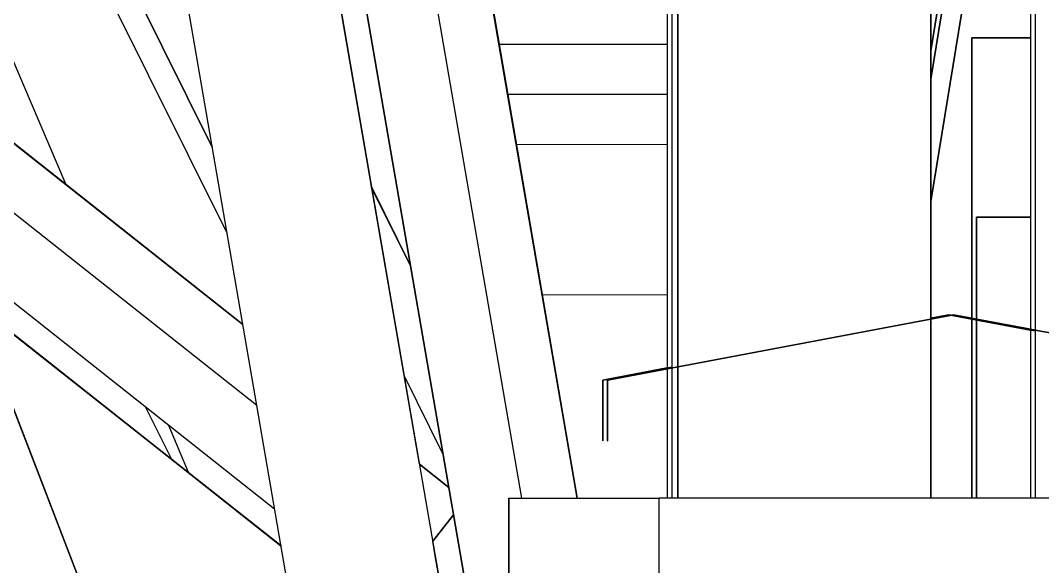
# Model space of a CAD drawing. Extents: x -43 to 90, y 6 to 81.
# Drawn here: x -20.333 to -19.312, y 66.866 to 67.411 of the extents above; entities that cross this region are included whole.
import ezdxf

# ---------------------------------------------------------------- set-up
doc = ezdxf.new("R2010")
doc.units = 0
doc.header["$LTSCALE"] = 0.1
doc.header["$MEASUREMENT"] = 0
doc.layers.add('cobertura nova', color=4, linetype='CONTINUOUS')
doc.layers.add('visto', color=9, linetype='CONTINUOUS')

msp = doc.modelspace()

# ---------------------------------------------------------------- linework, layer by layer
at = {"layer": 'cobertura nova'}
for p, q in [((-19.3197, 72.5214), (-19.3197, 66.9343)), ((-19.687, 71.87), (-19.687, 66.9343)), ((-19.6824, 71.87), (-19.6824, 66.9343)), ((-19.7767, 66.9343), (-20.6017, 71.7184)), ((-19.7768, 66.9343), (-20.6017, 71.7184)), ((-19.7768, 66.9343), (-20.6017, 71.7184)), ((-20.6017, 71.7184), (-19.7767, 66.9343)), ((-20.6017, 71.7184), (-19.7767, 66.9343)), ((-19.7767, 66.9343), (-20.6017, 71.7184)), ((-20.6017, 71.7184), (-19.7767, 66.9343)), ((-20.6017, 71.7184), (-19.7767, 66.9343)), ((-19.7767, 66.9343), (-20.6017, 71.7184)), ((-20.6017, 71.7184), (-19.7767, 66.9343)), ((-20.6017, 71.7184), (-19.7767, 66.9343)), ((-20.6017, 71.7184), (-19.7767, 66.9343)), ((-20.6017, 71.7184), (-19.7767, 66.9343)), ((-20.6017, 71.7184), (-19.7767, 66.9343)), ((-20.6017, 71.7184), (-19.7767, 66.9343)), ((-20.6017, 71.7184), (-19.7767, 66.9343)), ((-20.6017, 71.7184), (-19.7767, 66.9343)), ((-20.6017, 71.7184), (-19.7767, 66.9343)), ((-20.6017, 71.7184), (-19.7767, 66.9343)), ((-19.7767, 66.9343), (-20.6017, 71.7184)), ((-20.6017, 71.7184), (-19.7767, 66.9343)), ((-20.6017, 71.7184), (-19.7767, 66.9343)), ((-19.7767, 66.9343), (-20.6017, 71.7184)), ((-19.7767, 66.9343), (-20.6017, 71.7184)), ((-20.6017, 71.7184), (-19.7767, 66.9343)), ((-20.6017, 71.7184), (-19.7767, 66.9343)), ((-19.7767, 66.9343), (-20.6017, 71.7184)), ((-19.7767, 66.9343), (-20.6017, 71.7184)), ((-20.6017, 71.7184), (-19.7767, 66.9343)), ((-20.6017, 71.7184), (-19.7767, 66.9343)), ((-19.7767, 66.9343), (-20.6017, 71.7184)), ((-19.7767, 66.9343), (-20.6017, 71.7184)), ((-20.6017, 71.7184), (-19.7767, 66.9343)), ((-20.6017, 71.7184), (-19.7767, 66.9343)), ((-19.7767, 66.9343), (-20.6017, 71.7184)), ((-19.7767, 66.9343), (-20.6017, 71.7184)), ((-20.6017, 71.7184), (-19.7767, 66.9343)), ((-20.6017, 71.7184), (-19.7767, 66.9343)), ((-19.7767, 66.9343), (-20.6017, 71.7184)), ((-19.7767, 66.9343), (-20.6017, 71.7184)), ((-19.7767, 66.9343), (-20.6017, 71.7184)), ((-20.6017, 71.7184), (-19.7767, 66.9343)), ((-19.7767, 66.9343), (-20.6017, 71.7184)), ((-20.6011, 71.715), (-19.7767, 66.9343)), ((-19.7767, 66.9343), (-20.6011, 71.715)), ((-20.6011, 71.715), (-19.7767, 66.9343)), ((-19.8322, 66.9343), (-20.6509, 71.6824)), ((-19.8804, 66.8021), (-20.714, 71.6362)), ((-20.714, 71.6362), (-19.8804, 66.8021)), ((-21.8088, 70.8345), (-20.08, 66.3497)), ((-21.8088, 70.8345), (-20.08, 66.3497)), ((-20.08, 66.3497), (-21.8088, 70.8345)), ((-20.08, 66.3497), (-21.8088, 70.8345)), ((-21.8088, 70.8345), (-20.0799, 66.3496)), ((-21.8088, 70.8345), (-20.0799, 66.3497)), ((-20.0799, 66.3497), (-21.8088, 70.8345)), ((-21.8088, 70.8345), (-20.0799, 66.3497)), ((-21.8088, 70.8345), (-20.0799, 66.3497)), ((-20.0799, 66.3497), (-21.8088, 70.8345)), ((-20.0799, 66.3497), (-21.8088, 70.8345)), ((-21.8088, 70.8345), (-20.0799, 66.3497)), ((-21.8088, 70.8345), (-20.0799, 66.3497)), ((-20.0799, 66.3497), (-21.8088, 70.8345)), ((-21.8088, 70.8345), (-20.0799, 66.3496)), ((-21.8088, 70.8345), (-20.0799, 66.3497)), ((-20.0799, 66.3497), (-21.8088, 70.8345)), ((-20.0799, 66.3496), (-21.8088, 70.8345)), ((-20.0799, 66.3497), (-21.8088, 70.8345)), ((-21.8088, 70.8345), (-20.0799, 66.3497)), ((-21.8088, 70.8345), (-20.0799, 66.3497)), ((-20.0799, 66.3497), (-21.8088, 70.8345)), ((-20.0799, 66.3497), (-21.8088, 70.8345)), ((-21.8088, 70.8345), (-20.0799, 66.3496)), ((-21.8088, 70.8345), (-20.0799, 66.3496)), ((-20.0799, 66.3496), (-21.8088, 70.8345)), ((-21.8088, 70.8345), (-20.0799, 66.3496)), ((-21.8088, 70.8345), (-20.0799, 66.3496)), ((-20.0799, 66.3496), (-21.8088, 70.8345)), ((-20.0799, 66.3496), (-21.8088, 70.8345)), ((-21.8088, 70.8345), (-20.0799, 66.3496)), ((-21.8088, 70.8345), (-20.0799, 66.3496)), ((-20.0799, 66.3496), (-21.8088, 70.8345)), ((-20.0799, 66.3496), (-21.8088, 70.8345)), ((-20.0799, 66.3496), (-21.8088, 70.8345)), ((-21.8088, 70.8345), (-20.0799, 66.3496)), ((-20.0799, 66.3496), (-21.8088, 70.8345)), ((-21.8088, 70.8345), (-20.0799, 66.3496)), ((-21.8088, 70.8345), (-20.0799, 66.3496)), ((-20.0799, 66.3496), (-21.8088, 70.8345)), ((-20.0799, 66.3496), (-21.8088, 70.8345)), ((-21.8088, 70.8345), (-20.0799, 66.3496)), ((-21.8088, 70.8345), (-20.0799, 66.3496)), ((-20.0799, 66.3496), (-21.8088, 70.8345)), ((-19.7767, 66.9343), (-20.4245, 70.6909)), ((-20.1411, 67.2844), (-21.4719, 69.9607)), ((-21.4719, 69.9607), (-20.1411, 67.2844)), ((-20.3535, 69.3989), (-19.9186, 66.8767)), ((-20.3535, 69.3989), (-19.9186, 66.8767)), ((-19.9344, 66.9681), (-20.3535, 69.3989)), ((-20.0665, 66.8512), (-20.5014, 69.3734)), ((-21.109, 69.1747), (-20.2874, 67.247)), ((-20.1263, 67.1986), (-21.109, 69.1747)), ((-20.1263, 67.1985), (-21.109, 69.1747)), ((-19.4238, 67.3521), (-19.3297, 67.9265)), ((-19.3297, 67.9265), (-19.4238, 67.3521)), ((-19.4238, 67.3521), (-19.3297, 67.9265)), ((-19.3343, 67.9265), (-19.4238, 67.3804)), ((-19.4238, 67.3804), (-19.3343, 67.9265)), ((-19.3343, 67.9265), (-19.4238, 67.3804)), ((-19.4238, 67.3804), (-19.3343, 67.9265)), ((-19.4238, 67.2301), (-19.3197, 67.8654)), ((-19.3197, 67.8654), (-19.4238, 67.2301)), ((-19.3243, 67.8372), (-19.3243, 66.9343)), ((-19.6763, 67.455), (-19.6763, 66.9343)), ((-19.6763, 66.9343), (-19.6763, 67.455)), ((-19.4238, 66.9343), (-19.4238, 67.455)), ((-19.4238, 67.455), (-19.4238, 66.9343)), ((-19.4238, 66.9343), (-19.4238, 67.455)), ((-19.4238, 67.3521), (-19.4238, 67.455)), ((-19.4238, 67.3521), (-19.4238, 67.455)), ((-19.4238, 67.455), (-19.4238, 67.3521)), ((-20.4865, 67.4043), (-20.1106, 67.1073)), ((-20.4865, 67.4043), (-20.1106, 67.1073)), ((-20.1106, 67.1073), (-20.4865, 67.4043)), ((-20.1106, 67.1073), (-20.4865, 67.4043)), ((-20.1106, 67.1073), (-20.4865, 67.4043)), ((-20.4865, 67.4043), (-20.1106, 67.1073)), ((-20.4865, 67.4043), (-20.1106, 67.1073)), ((-20.4865, 67.4043), (-20.1106, 67.1073)), ((-20.4865, 67.4043), (-20.1106, 67.1073)), ((-20.1106, 67.1073), (-20.4865, 67.4043)), ((-20.4865, 67.4043), (-20.1106, 67.1073)), ((-20.1106, 67.1073), (-20.4865, 67.4043)), ((-20.4865, 67.4043), (-20.1106, 67.1073)), ((-20.4865, 67.4043), (-20.1106, 67.1073)), ((-20.1106, 67.1073), (-20.4865, 67.4043)), ((-20.4865, 67.4043), (-20.1106, 67.1073)), ((-20.4865, 67.4043), (-20.1106, 67.1073)), ((-20.1106, 67.1073), (-20.4865, 67.4043)), ((-20.4865, 67.4043), (-20.1106, 67.1073)), ((-20.4865, 67.4043), (-20.1106, 67.1073)), ((-20.4865, 67.4043), (-20.1106, 67.1073)), ((-20.1106, 67.1073), (-20.4865, 67.4043)), ((-20.4865, 67.4043), (-20.1106, 67.1073)), ((-20.4865, 67.4043), (-20.1106, 67.1073)), ((-20.1106, 67.1073), (-20.4865, 67.4043)), ((-20.1106, 67.1073), (-20.4865, 67.4043)), ((-20.1106, 67.1073), (-20.4865, 67.4043)), ((-20.4865, 67.4043), (-20.1106, 67.1073)), ((-20.1106, 67.1073), (-20.4865, 67.4043)), ((-20.1106, 67.1073), (-20.4865, 67.4043)), ((-20.4865, 67.4043), (-20.1106, 67.1073)), ((-20.4865, 67.4043), (-20.1106, 67.1073)), ((-20.1106, 67.1073), (-20.4865, 67.4043)), ((-20.4865, 67.4043), (-20.1106, 67.1073)), ((-20.4865, 67.4043), (-20.1106, 67.1073)), ((-20.4865, 67.4043), (-20.1106, 67.1073)), ((-20.4865, 67.4043), (-20.1106, 67.1073)), ((-20.1106, 67.1073), (-20.4865, 67.4043)), ((-20.1106, 67.1073), (-20.4865, 67.4043)), ((-20.4865, 67.4043), (-20.1106, 67.1073)), ((-20.4865, 67.4043), (-20.1106, 67.1073)), ((-20.1106, 67.1073), (-20.4865, 67.4043)), ((-20.1106, 67.1073), (-20.4865, 67.4043)), ((-19.3829, 66.9343), (-19.3829, 67.3934)), ((-19.3829, 67.3934), (-19.3243, 67.3934)), ((-19.3243, 67.3934), (-19.3829, 67.3934)), ((-19.3829, 67.3934), (-19.3829, 66.9343)), ((-20.4479, 67.3042), (-20.0967, 67.0268)), ((-19.982, 67.2442), (-19.9432, 67.1662)), ((-19.982, 67.2442), (-19.9432, 67.1662)), ((-19.9432, 67.1662), (-19.982, 67.2442)), ((-19.9432, 67.1662), (-19.982, 67.2442)), ((-19.982, 67.2442), (-19.9432, 67.1662)), ((-19.982, 67.2442), (-19.9432, 67.1662)), ((-19.9432, 67.1662), (-19.982, 67.2442)), ((-19.9432, 67.1662), (-19.982, 67.2442)), ((-19.982, 67.2442), (-19.9432, 67.1662)), ((-19.982, 67.2442), (-19.9432, 67.1662)), ((-19.9432, 67.1662), (-19.982, 67.2442)), ((-19.9432, 67.1662), (-19.982, 67.2442)), ((-19.982, 67.2442), (-19.9432, 67.1662)), ((-19.982, 67.2442), (-19.9432, 67.1662)), ((-19.9432, 67.1662), (-19.982, 67.2442)), ((-19.9432, 67.1662), (-19.982, 67.2442)), ((-19.982, 67.2442), (-19.9432, 67.1662)), ((-19.982, 67.2442), (-19.9432, 67.1662)), ((-19.9432, 67.1662), (-19.982, 67.2442)), ((-19.982, 67.2442), (-19.9432, 67.1662)), ((-19.982, 67.2442), (-19.9432, 67.1662)), ((-19.9432, 67.1662), (-19.982, 67.2442)), ((-19.9432, 67.1662), (-19.982, 67.2442)), ((-19.982, 67.2441), (-19.9432, 67.1661)), ((-19.982, 67.2441), (-19.9432, 67.1661)), ((-19.9432, 67.1661), (-19.982, 67.2441)), ((-19.982, 67.2441), (-19.9432, 67.1661)), ((-19.982, 67.2441), (-19.9432, 67.1661)), ((-19.9432, 67.1661), (-19.982, 67.2441)), ((-19.9432, 67.1661), (-19.982, 67.2441)), ((-19.982, 67.2441), (-19.9432, 67.1662)), ((-19.982, 67.2441), (-19.9432, 67.1662)), ((-19.9432, 67.1662), (-19.982, 67.2441)), ((-19.9432, 67.1661), (-19.9819, 67.2441)), ((-19.9819, 67.2441), (-19.9432, 67.1661)), ((-19.9432, 67.1661), (-19.9819, 67.2441)), ((-19.9819, 67.2441), (-19.9432, 67.1661)), ((-19.9819, 67.2441), (-19.9432, 67.1661)), ((-19.9432, 67.1661), (-19.9819, 67.2441)), ((-19.9432, 67.1661), (-19.9819, 67.2441)), ((-19.9432, 67.1661), (-19.9819, 67.2441)), ((-19.9819, 67.2441), (-19.9432, 67.1661)), ((-19.9432, 67.1661), (-19.9819, 67.2441)), ((-19.9432, 67.1661), (-19.9819, 67.2441)), ((-19.9432, 67.1661), (-19.9819, 67.2441)), ((-19.9819, 67.2441), (-19.9432, 67.1661)), ((-19.4238, 66.9343), (-19.4238, 67.2301)), ((-19.4238, 66.9343), (-19.4238, 67.2301)), ((-19.4238, 67.2301), (-19.4238, 66.9343)), ((-19.3783, 66.9343), (-19.3783, 67.2144)), ((-19.3783, 67.2144), (-19.3243, 67.2144)), ((-19.3243, 67.2144), (-19.3783, 67.2144)), ((-19.3783, 67.2144), (-19.3783, 66.9343)), ((-20.3984, 67.176), (-20.0789, 66.9235)), ((-20.3808, 67.1302), (-20.0726, 66.8866)), ((-20.0726, 66.8866), (-20.3808, 67.1302)), ((-20.0726, 66.8866), (-20.3808, 67.1302)), ((-20.3808, 67.1302), (-20.0726, 66.8866)), ((-20.0725, 66.8866), (-20.3808, 67.1301)), ((-20.0725, 66.8866), (-20.3808, 67.1301)), ((-20.3808, 67.1301), (-20.0725, 66.8866)), ((-19.7465, 67.052), (-19.4011, 67.1172)), ((-19.4011, 67.1172), (-19.7465, 67.052)), ((-19.4011, 67.1172), (-19.4238, 67.1129)), ((-19.4238, 67.1129), (-19.4011, 67.1172)), ((-19.4238, 67.1138), (-19.4057, 67.1172)), ((-19.4057, 67.1172), (-19.4238, 67.1138)), ((-19.4057, 67.1172), (-19.4238, 67.1138)), ((-19.4238, 67.1138), (-19.4057, 67.1172)), ((-19.4238, 67.1129), (-19.4011, 67.1172)), ((-19.4011, 67.1172), (-19.4238, 67.1129)), ((-19.4011, 67.1172), (-19.4238, 67.1129)), ((-19.4238, 67.1129), (-19.4011, 67.1172)), ((-19.4057, 67.1172), (-19.4238, 67.1138)), ((-19.4238, 67.1138), (-19.4057, 67.1172)), ((-19.4238, 67.1138), (-19.4057, 67.1172)), ((-19.4057, 67.1172), (-19.4238, 67.1138)), ((-19.4238, 67.1129), (-19.4011, 67.1172)), ((-19.4011, 67.1172), (-19.4238, 67.1129)), ((-19.4011, 67.1172), (-19.4238, 67.1129)), ((-19.4238, 67.1129), (-19.4011, 67.1172)), ((-19.4057, 67.1172), (-19.4238, 67.1138)), ((-19.4238, 67.1138), (-19.4057, 67.1172)), ((-19.4238, 67.1138), (-19.4057, 67.1172)), ((-19.4057, 67.1172), (-19.4238, 67.1138)), ((-19.4238, 67.1129), (-19.4011, 67.1172)), ((-19.4011, 67.1172), (-19.4238, 67.1129)), ((-19.4011, 67.1172), (-19.4238, 67.1129)), ((-19.4238, 67.1129), (-19.4011, 67.1172)), ((-19.4011, 67.1172), (-19.4238, 67.1129)), ((-19.4238, 67.1129), (-19.4011, 67.1172)), ((-19.4238, 67.1129), (-19.4011, 67.1172)), ((-19.4011, 67.1172), (-19.4238, 67.1129)), ((-19.4238, 67.1129), (-19.4011, 67.1172)), ((-19.4011, 67.1172), (-19.4238, 67.1129)), ((-19.4011, 67.1172), (-19.4238, 67.1129)), ((-19.4238, 67.1129), (-19.4011, 67.1172)), ((-19.4238, 67.1138), (-19.4057, 67.1172)), ((-19.4057, 67.1172), (-19.4238, 67.1138)), ((-19.4057, 67.1172), (-19.4238, 67.1138)), ((-19.4238, 67.1138), (-19.4057, 67.1172)), ((-19.4238, 67.1138), (-19.4057, 67.1172)), ((-19.4057, 67.1172), (-19.4238, 67.1138)), ((-19.4057, 67.1172), (-19.4238, 67.1138)), ((-19.4238, 67.1138), (-19.4057, 67.1172)), ((-19.4238, 67.1138), (-19.4057, 67.1172)), ((-19.4057, 67.1172), (-19.4238, 67.1138)), ((-19.4057, 67.1172), (-19.4238, 67.1138)), ((-19.4238, 67.1138), (-19.4057, 67.1172)), ((-19.4238, 67.1138), (-19.4057, 67.1172)), ((-19.4057, 67.1172), (-19.4238, 67.1138)), ((-19.4057, 67.1172), (-19.4238, 67.1138)), ((-19.4238, 67.1138), (-19.4057, 67.1172)), ((-19.4238, 67.1129), (-19.4011, 67.1172)), ((-19.4011, 67.1172), (-19.4238, 67.1129)), ((-19.4011, 67.1172), (-19.4238, 67.1129)), ((-19.4238, 67.1129), (-19.4011, 67.1172)), ((-19.4011, 67.1172), (-19.4238, 67.1129)), ((-19.4238, 67.1129), (-19.4011, 67.1172)), ((-19.4238, 67.1129), (-19.4011, 67.1172)), ((-19.4011, 67.1172), (-19.4238, 67.1129)), ((-19.3783, 67.112), (-19.4057, 67.1172)), ((-19.4057, 67.1172), (-19.4057, 67.1172)), ((-19.4057, 67.1172), (-19.3783, 67.112)), ((-19.4057, 67.1172), (-19.4057, 67.1172)), ((-19.3783, 67.112), (-19.4057, 67.1172)), ((-19.4057, 67.1172), (-19.3783, 67.112)), ((-19.4057, 67.1172), (-19.4057, 67.1172)), ((-19.3243, 67.1018), (-19.4057, 67.1172)), ((-19.4057, 67.1172), (-19.3243, 67.1018)), ((-19.3197, 67.101), (-19.4057, 67.1172)), ((-19.4057, 67.1172), (-19.4057, 67.1172)), ((-19.4057, 67.1172), (-19.3197, 67.101)), ((-19.4057, 67.1172), (-19.4057, 67.1172)), ((-19.3783, 67.112), (-19.4057, 67.1172)), ((-19.4057, 67.1172), (-19.4057, 67.1172)), ((-19.4057, 67.1172), (-19.3783, 67.112)), ((-19.3783, 67.112), (-19.4057, 67.1172)), ((-19.4057, 67.1172), (-19.4057, 67.1172)), ((-19.4057, 67.1172), (-19.3783, 67.112)), ((-19.3783, 67.112), (-19.4057, 67.1172)), ((-19.4057, 67.1172), (-19.4057, 67.1172)), ((-19.4057, 67.1172), (-19.3783, 67.112)), ((-19.4057, 67.1172), (-19.4057, 67.1172)), ((-19.4057, 67.1172), (-19.4057, 67.1172)), ((-19.3783, 67.112), (-19.4057, 67.1172)), ((-19.4057, 67.1172), (-19.3783, 67.112)), ((-19.3829, 67.1129), (-19.4057, 67.1172)), ((-19.4057, 67.1172), (-19.4057, 67.1172)), ((-19.4057, 67.1172), (-19.3829, 67.1129)), ((-19.4057, 67.1172), (-19.4057, 67.1172)), ((-19.3829, 67.1129), (-19.4057, 67.1172)), ((-19.4057, 67.1172), (-19.3829, 67.1129)), ((-19.3783, 67.112), (-19.4057, 67.1172)), ((-19.4057, 67.1172), (-19.4057, 67.1172)), ((-19.4057, 67.1172), (-19.3783, 67.112)), ((-19.4057, 67.1172), (-19.4057, 67.1172)), ((-19.3829, 67.1129), (-19.4057, 67.1172)), ((-19.4057, 67.1172), (-19.3829, 67.1129)), ((-19.3829, 67.1129), (-19.4057, 67.1172)), ((-19.4057, 67.1172), (-19.4057, 67.1172)), ((-19.4057, 67.1172), (-19.3829, 67.1129)), ((-19.4057, 67.1172), (-19.4057, 67.1172)), ((-19.3829, 67.1129), (-19.4057, 67.1172)), ((-19.4057, 67.1172), (-19.3829, 67.1129)), ((-19.4011, 67.1172), (-19.4011, 67.1172)), ((-19.3197, 67.1018), (-19.4011, 67.1172)), ((-19.4011, 67.1172), (-19.3197, 67.1018)), ((-19.0557, 67.052), (-19.4011, 67.1172)), ((-19.4011, 67.1172), (-19.4011, 67.1172)), ((-19.4011, 67.1172), (-19.0557, 67.052)), ((-19.3243, 67.1027), (-19.4011, 67.1172)), ((-19.4011, 67.1172), (-19.4011, 67.1172)), ((-19.4011, 67.1172), (-19.3243, 67.1027)), ((-19.4011, 67.1172), (-19.4011, 67.1172)), ((-19.4011, 67.1172), (-19.4011, 67.1172)), ((-19.3783, 67.1129), (-19.4011, 67.1172)), ((-19.4011, 67.1172), (-19.3783, 67.1129)), ((-19.3783, 67.1129), (-19.4011, 67.1172)), ((-19.4011, 67.1172), (-19.4011, 67.1172)), ((-19.4011, 67.1172), (-19.3783, 67.1129)), ((-19.4011, 67.1172), (-19.4011, 67.1172)), ((-19.4011, 67.1172), (-19.4011, 67.1172)), ((-19.3783, 67.1129), (-19.4011, 67.1172)), ((-19.4011, 67.1172), (-19.3783, 67.1129)), ((-19.3829, 67.1138), (-19.4011, 67.1172)), ((-19.4011, 67.1172), (-19.4011, 67.1172)), ((-19.4011, 67.1172), (-19.3829, 67.1138)), ((-19.4011, 67.1172), (-19.4011, 67.1172)), ((-19.4011, 67.1172), (-19.4011, 67.1172)), ((-19.3829, 67.1138), (-19.4011, 67.1172)), ((-19.4011, 67.1172), (-19.3829, 67.1138)), ((-19.4011, 67.1172), (-19.4011, 67.1172)), ((-19.3783, 67.1129), (-19.4011, 67.1172)), ((-19.4011, 67.1172), (-19.4011, 67.1172)), ((-19.4011, 67.1172), (-19.3783, 67.1129)), ((-19.3783, 67.1129), (-19.4011, 67.1172)), ((-19.4011, 67.1172), (-19.4011, 67.1172)), ((-19.4011, 67.1172), (-19.3783, 67.1129)), ((-19.4011, 67.1172), (-19.4011, 67.1172)), ((-19.3783, 67.1129), (-19.4011, 67.1172)), ((-19.4011, 67.1172), (-19.4011, 67.1172)), ((-19.4011, 67.1172), (-19.3783, 67.1129)), ((-19.4011, 67.1172), (-19.4011, 67.1172)), ((-19.3783, 67.1129), (-19.4011, 67.1172)), ((-19.4011, 67.1172), (-19.3783, 67.1129)), ((-19.3829, 67.1138), (-19.4011, 67.1172)), ((-19.4011, 67.1172), (-19.4011, 67.1172)), ((-19.4011, 67.1172), (-19.3829, 67.1138)), ((-19.4011, 67.1172), (-19.4011, 67.1172)), ((-19.3829, 67.1138), (-19.4011, 67.1172)), ((-19.4011, 67.1172), (-19.3829, 67.1138)), ((-19.4011, 67.1172), (-19.4011, 67.1172)), ((-19.3829, 67.1138), (-19.4011, 67.1172)), ((-19.4011, 67.1172), (-19.3829, 67.1138)), ((-19.3829, 67.1138), (-19.4011, 67.1172)), ((-19.4011, 67.1172), (-19.4011, 67.1172)), ((-19.4011, 67.1172), (-19.3829, 67.1138)), ((-19.9108, 66.9784), (-19.9496, 67.0564)), ((-19.7511, 67.052), (-19.6824, 67.065)), ((-19.6824, 67.065), (-19.7511, 67.052)), ((-19.7511, 67.052), (-19.687, 67.0641)), ((-19.687, 67.0641), (-19.7511, 67.052)), ((-19.687, 67.0641), (-19.7511, 67.052)), ((-19.7511, 67.052), (-19.687, 67.0641)), ((-19.687, 67.0641), (-19.7511, 67.052)), ((-19.7511, 67.052), (-19.687, 67.0641)), ((-19.687, 67.0641), (-19.7511, 67.052)), ((-19.7511, 67.052), (-19.687, 67.0641)), ((-19.7511, 67.052), (-19.687, 67.0641)), ((-19.687, 67.0641), (-19.7511, 67.052)), ((-19.7511, 67.052), (-19.687, 67.0641)), ((-19.687, 67.0641), (-19.7511, 67.052)), ((-19.687, 67.0641), (-19.7511, 67.052)), ((-19.7511, 67.052), (-19.687, 67.0641)), ((-19.7511, 67.052), (-19.687, 67.0641)), ((-19.687, 67.0641), (-19.7511, 67.052)), ((-19.687, 67.0641), (-19.7511, 67.052)), ((-19.7511, 67.052), (-19.687, 67.0641)), ((-19.7511, 67.052), (-19.687, 67.0641)), ((-19.687, 67.0641), (-19.7511, 67.052)), ((-19.687, 67.0641), (-19.7511, 67.052)), ((-19.7511, 67.052), (-19.687, 67.0641)), ((-19.7511, 67.052), (-19.687, 67.0641)), ((-19.687, 67.0641), (-19.7511, 67.052)), ((-19.687, 67.0641), (-19.7511, 67.052)), ((-19.7511, 67.052), (-19.687, 67.0641)), ((-19.6824, 67.0641), (-19.7465, 67.052)), ((-19.7465, 67.052), (-19.687, 67.0632)), ((-19.687, 67.0632), (-19.7465, 67.052)), ((-19.687, 67.0632), (-19.7465, 67.052)), ((-19.7465, 67.052), (-19.687, 67.0632)), ((-19.687, 67.0632), (-19.7465, 67.052)), ((-19.687, 67.0632), (-19.7465, 67.052)), ((-19.7465, 67.052), (-19.687, 67.0632)), ((-19.687, 67.0632), (-19.7465, 67.052)), ((-19.687, 67.0632), (-19.7465, 67.052)), ((-19.687, 67.0632), (-19.7465, 67.052)), ((-19.7465, 67.052), (-19.687, 67.0632)), ((-19.687, 67.0632), (-19.7465, 67.052)), ((-19.7465, 67.052), (-19.687, 67.0632)), ((-19.687, 67.0632), (-19.7465, 67.052)), ((-19.687, 67.0632), (-19.7465, 67.052)), ((-19.7465, 67.052), (-19.687, 67.0632)), ((-19.687, 67.0632), (-19.7465, 67.052)), ((-19.687, 67.0632), (-19.7465, 67.052)), ((-19.687, 67.0632), (-19.7465, 67.052)), ((-19.7465, 67.052), (-19.687, 67.0632)), ((-19.687, 67.0632), (-19.7465, 67.052)), ((-19.7464, 67.052), (-19.6824, 67.0641)), ((-19.7464, 67.052), (-19.687, 67.0632)), ((-19.7464, 67.052), (-19.687, 67.0632)), ((-19.7464, 67.052), (-19.687, 67.0632)), ((-19.7464, 67.052), (-19.687, 67.0632)), ((-19.7464, 67.052), (-19.687, 67.0632)), ((-19.7464, 67.052), (-19.687, 67.0632)), ((-19.7464, 67.052), (-19.687, 67.0632)), ((-19.7511, 67.052), (-19.7511, 67.052)), ((-19.7511, 66.9915), (-19.7511, 67.052)), ((-19.7511, 67.052), (-19.7511, 66.9915)), ((-19.7511, 67.052), (-19.7511, 67.052)), ((-19.7511, 67.052), (-19.7511, 66.9915)), ((-19.7511, 66.9915), (-19.7511, 67.052)), ((-19.7511, 67.052), (-19.7511, 67.052)), ((-19.7511, 67.052), (-19.7511, 66.9915)), ((-19.7511, 66.9915), (-19.7511, 67.052)), ((-19.7511, 67.052), (-19.7511, 67.052)), ((-19.7511, 66.9915), (-19.7511, 67.052)), ((-19.7511, 67.052), (-19.7511, 66.9915)), ((-19.7511, 67.052), (-19.7511, 67.052)), ((-19.7511, 67.052), (-19.7511, 66.9915)), ((-19.7511, 66.9915), (-19.7511, 67.052)), ((-19.7511, 67.052), (-19.7511, 67.052)), ((-19.7511, 66.9915), (-19.7511, 67.052)), ((-19.7511, 67.052), (-19.7511, 66.9915)), ((-19.7511, 67.052), (-19.7511, 67.052)), ((-19.7511, 66.9915), (-19.7511, 67.052)), ((-19.7511, 67.052), (-19.7511, 66.9915)), ((-19.7511, 67.052), (-19.7511, 67.052)), ((-19.7511, 67.052), (-19.7511, 66.9915)), ((-19.7511, 66.9915), (-19.7511, 67.052)), ((-19.7511, 67.052), (-19.7511, 67.052)), ((-19.7511, 66.9915), (-19.7511, 67.052)), ((-19.7511, 67.052), (-19.7511, 66.9915)), ((-19.7511, 67.052), (-19.7511, 67.052)), ((-19.7511, 67.052), (-19.7511, 66.9915)), ((-19.7511, 66.9915), (-19.7511, 67.052)), ((-19.7511, 67.052), (-19.7511, 67.052)), ((-19.7511, 66.9915), (-19.7511, 67.052)), ((-19.7511, 67.052), (-19.7511, 66.9915)), ((-19.7511, 67.052), (-19.7511, 67.052)), ((-19.7511, 67.052), (-19.7511, 66.9915)), ((-19.7511, 66.9915), (-19.7511, 67.052)), ((-19.7511, 67.052), (-19.7511, 67.052)), ((-19.7511, 66.9915), (-19.7511, 67.052)), ((-19.7511, 67.052), (-19.7511, 66.9915)), ((-19.7511, 67.052), (-19.7511, 67.052)), ((-19.7511, 67.052), (-19.7511, 66.9915)), ((-19.7511, 66.9915), (-19.7511, 67.052)), ((-19.7465, 67.052), (-19.7464, 67.052)), ((-19.7465, 67.052), (-19.7465, 66.9915)), ((-19.7465, 67.052), (-19.7465, 67.052)), ((-19.7465, 66.9915), (-19.7465, 67.052)), ((-19.7465, 67.052), (-19.7465, 66.9915)), ((-19.7465, 67.052), (-19.7465, 67.052)), ((-19.7465, 66.9915), (-19.7465, 67.052)), ((-19.7465, 67.052), (-19.7465, 66.9915)), ((-19.7465, 67.052), (-19.7464, 67.052)), ((-19.7465, 67.052), (-19.7465, 66.9915)), ((-19.7465, 67.052), (-19.7465, 67.052)), ((-19.7465, 66.9915), (-19.7465, 67.052)), ((-19.7465, 67.052), (-19.7465, 66.9915)), ((-19.7465, 67.052), (-19.7464, 67.052)), ((-19.7465, 67.052), (-19.7465, 66.9915)), ((-19.7465, 67.052), (-19.7465, 67.052)), ((-19.7465, 66.9915), (-19.7465, 67.052)), ((-19.7465, 67.052), (-19.7465, 66.9915)), ((-19.7465, 67.052), (-19.7464, 67.052)), ((-19.7465, 67.052), (-19.7465, 66.9915)), ((-19.7465, 67.052), (-19.7464, 67.052)), ((-19.7465, 67.052), (-19.7465, 66.9915)), ((-19.7465, 67.052), (-19.7465, 67.052)), ((-19.7465, 66.9915), (-19.7465, 67.052)), ((-19.7465, 67.052), (-19.7465, 66.9915)), ((-19.7465, 67.052), (-19.7465, 67.052)), ((-19.7465, 66.9915), (-19.7465, 67.052)), ((-19.7465, 67.052), (-19.7465, 66.9915)), ((-19.7465, 67.052), (-19.7464, 67.052)), ((-19.7465, 67.052), (-19.7465, 66.9915)), ((-19.7465, 67.052), (-19.7465, 67.052)), ((-19.7465, 66.9915), (-19.7465, 67.052)), ((-19.7465, 67.052), (-19.7465, 66.9915)), ((-19.7465, 67.052), (-19.7464, 67.052)), ((-19.7465, 67.052), (-19.7465, 66.9915)), ((-19.7465, 67.052), (-19.7464, 67.052)), ((-19.7465, 67.052), (-19.7465, 66.9915)), ((-19.7465, 67.052), (-19.7465, 67.052)), ((-19.7465, 66.9915), (-19.7465, 67.052)), ((-19.7465, 67.052), (-19.7465, 66.9915)), ((-19.7464, 66.9915), (-19.7464, 67.052)), ((-19.7464, 66.9915), (-19.7464, 67.052)), ((-19.7464, 66.9915), (-19.7464, 67.052)), ((-19.7464, 66.9915), (-19.7464, 67.052)), ((-19.7464, 66.9915), (-19.7464, 67.052)), ((-19.7464, 66.9915), (-19.7464, 67.052)), ((-19.7464, 66.9915), (-19.7464, 67.052)), ((-19.7464, 66.9915), (-19.7464, 67.052)), ((-20.1816, 66.9728), (-20.2077, 67.0252)), ((-20.1853, 67.0076), (-20.1649, 66.9596)), ((-19.7511, 66.9915), (-19.7511, 66.9915)), ((-19.7511, 66.9915), (-19.7511, 66.9915)), ((-19.7511, 66.9915), (-19.7511, 66.9915)), ((-19.7511, 66.9915), (-19.7511, 66.9915)), ((-19.7511, 66.9915), (-19.7511, 66.9915)), ((-19.7511, 66.9915), (-19.7511, 66.9915)), ((-19.7511, 66.9915), (-19.7511, 66.9915)), ((-19.7511, 66.9915), (-19.7511, 66.9915)), ((-19.7511, 66.9915), (-19.7511, 66.9915)), ((-19.7511, 66.9915), (-19.7511, 66.9915)), ((-19.7511, 66.9915), (-19.7511, 66.9915)), ((-19.7511, 66.9915), (-19.7511, 66.9915)), ((-19.7511, 66.9915), (-19.7511, 66.9915)), ((-19.7511, 66.9915), (-19.7511, 66.9915)), ((-19.7465, 66.9915), (-19.7464, 66.9915)), ((-19.7465, 66.9915), (-19.7465, 66.9915)), ((-19.7465, 66.9915), (-19.7465, 66.9915)), ((-19.7465, 66.9915), (-19.7464, 66.9915)), ((-19.7465, 66.9915), (-19.7465, 66.9915)), ((-19.7465, 66.9915), (-19.7464, 66.9915)), ((-19.7465, 66.9915), (-19.7465, 66.9915)), ((-19.7465, 66.9915), (-19.7464, 66.9915)), ((-19.7465, 66.9915), (-19.7464, 66.9915)), ((-19.7465, 66.9915), (-19.7465, 66.9915)), ((-19.7465, 66.9915), (-19.7465, 66.9915)), ((-19.7465, 66.9915), (-19.7464, 66.9915)), ((-19.7465, 66.9915), (-19.7465, 66.9915)), ((-19.7465, 66.9915), (-19.7464, 66.9915)), ((-19.7465, 66.9915), (-19.7464, 66.9915)), ((-19.7465, 66.9915), (-19.7465, 66.9915)), ((-19.9344, 66.9681), (-19.905, 66.9449)), ((-19.9344, 66.9681), (-19.905, 66.9449)), ((-19.905, 66.9449), (-19.9344, 66.9681)), ((-19.9344, 66.9681), (-19.905, 66.9449)), ((-19.9344, 66.9681), (-19.905, 66.9449)), ((-19.905, 66.9449), (-19.9344, 66.9681)), ((-19.9344, 66.9681), (-19.905, 66.9449)), ((-19.9344, 66.9681), (-19.905, 66.9449)), ((-19.9344, 66.9681), (-19.905, 66.9449)), ((-19.905, 66.9449), (-19.9344, 66.9681)), ((-19.905, 66.9449), (-19.9344, 66.9681)), ((-19.9344, 66.9681), (-19.905, 66.9449)), ((-19.9344, 66.9681), (-19.905, 66.9449)), ((-19.905, 66.9449), (-19.9344, 66.9681)), ((-19.905, 66.9449), (-19.9344, 66.9681)), ((-19.905, 66.9449), (-19.9344, 66.9681)), ((-19.9344, 66.9681), (-19.905, 66.9449)), ((-19.905, 66.9449), (-19.9344, 66.9681)), ((-19.9344, 66.9681), (-19.905, 66.9449)), ((-19.9344, 66.9681), (-19.905, 66.9449)), ((-19.905, 66.9449), (-19.9344, 66.9681)), ((-19.9344, 66.9681), (-19.905, 66.9449)), ((-19.9344, 66.9681), (-19.905, 66.9449)), ((-19.905, 66.9449), (-19.9344, 66.9681)), ((-19.9344, 66.9681), (-19.905, 66.9449)), ((-19.9344, 66.9681), (-19.905, 66.9449)), ((-19.9344, 66.9681), (-19.905, 66.9449)), ((-19.905, 66.9449), (-19.9344, 66.9681)), ((-19.9344, 66.9681), (-19.905, 66.9449)), ((-19.905, 66.9449), (-19.9343, 66.968)), ((-19.905, 66.9449), (-19.9343, 66.968)), ((-19.9344, 66.968), (-19.905, 66.9449)), ((-19.9344, 66.968), (-19.905, 66.9449)), ((-19.9343, 66.968), (-19.905, 66.9449)), ((-19.9344, 66.968), (-19.905, 66.9449)), ((-19.9343, 66.968), (-19.905, 66.9449)), ((-19.9343, 66.968), (-19.905, 66.9449)), ((-19.905, 66.9449), (-19.9343, 66.968)), ((-19.905, 66.9449), (-19.9343, 66.968)), ((-19.905, 66.9449), (-19.9344, 66.968)), ((-19.9344, 66.968), (-19.905, 66.9449)), ((-19.905, 66.9449), (-19.9344, 66.968)), ((-19.905, 66.9449), (-19.9344, 66.968)), ((-19.845, 66.9343), (-19.845, 66.9343)), ((-19.845, 66.9343), (-19.845, 65.7733)), ((-19.845, 66.9343), (-19.695, 66.9343)), ((-19.845, 65.7733), (-19.845, 66.9343)), ((-19.845, 66.9343), (-19.845, 66.9343)), ((-19.845, 66.9343), (-19.845, 66.9343)), ((-19.1072, 66.9343), (-19.695, 66.9343)), ((-19.695, 66.8543), (-19.695, 66.9343)), ((-19.695, 65.7733), (-19.695, 66.9343)), ((-19.695, 66.9343), (-19.695, 66.9343)), ((-19.695, 66.9343), (-19.695, 66.9343)), ((-19.9211, 66.8913), (-19.9003, 66.9176)), ((-19.9003, 66.9176), (-19.9211, 66.8913)), ((-19.9211, 66.8913), (-19.9003, 66.9176)), ((-19.9003, 66.9176), (-19.9211, 66.8913)), ((-19.9211, 66.8913), (-19.9003, 66.9176)), ((-19.9003, 66.9176), (-19.9211, 66.8913)), ((-19.9211, 66.8913), (-19.9003, 66.9176)), ((-19.9003, 66.9176), (-19.9211, 66.8913)), ((-19.9211, 66.8913), (-19.9003, 66.9176)), ((-19.9003, 66.9176), (-19.9211, 66.8913)), ((-19.9211, 66.8913), (-19.9003, 66.9176)), ((-19.9003, 66.9176), (-19.9211, 66.8913)), ((-19.9211, 66.8913), (-19.9003, 66.9176)), ((-19.9003, 66.9176), (-19.9211, 66.8913)), ((-19.9211, 66.8913), (-19.9003, 66.9176)), ((-19.9003, 66.9176), (-19.9211, 66.8913)), ((-19.9211, 66.8913), (-19.9003, 66.9176)), ((-19.9003, 66.9176), (-19.9211, 66.8913)), ((-19.9211, 66.8913), (-19.9003, 66.9176)), ((-19.9003, 66.9176), (-19.9211, 66.8913)), ((-19.9211, 66.8913), (-19.9003, 66.9176)), ((-19.9003, 66.9176), (-19.9211, 66.8913)), ((-19.9211, 66.8913), (-19.9003, 66.9176)), ((-19.9003, 66.9176), (-19.9211, 66.8913)), ((-19.9211, 66.8913), (-19.9003, 66.9176)), ((-19.9003, 66.9176), (-19.9211, 66.8913)), ((-19.9003, 66.9176), (-19.9211, 66.8913)), ((-19.9211, 66.8913), (-19.9003, 66.9176)), ((-19.9211, 66.8913), (-19.9003, 66.9176)), ((-19.9003, 66.9176), (-19.9211, 66.8913)), ((-19.9003, 66.9176), (-19.9211, 66.8913)), ((-19.9003, 66.9176), (-19.9211, 66.8913)), ((-19.9211, 66.8913), (-19.9003, 66.9176)), ((-19.9211, 66.8913), (-19.9003, 66.9176)), ((-19.9003, 66.9176), (-19.9211, 66.8913)), ((-19.9211, 66.8913), (-19.9003, 66.9176)), ((-19.9003, 66.9176), (-19.9211, 66.8913)), ((-19.9211, 66.8913), (-19.9003, 66.9176)), ((-19.9003, 66.9176), (-19.9211, 66.8913)), ((-19.9211, 66.8913), (-19.9003, 66.9176)), ((-19.9211, 66.8913), (-19.9003, 66.9176)), ((-19.9003, 66.9176), (-19.9211, 66.8913)), ((-19.9211, 66.8913), (-19.9003, 66.9176)), ((-19.9211, 66.8913), (-19.9003, 66.9176)), ((-19.9211, 66.8913), (-19.9003, 66.9176)), ((-19.9003, 66.9176), (-19.9211, 66.8913)), ((-19.9003, 66.9176), (-19.9211, 66.8913)), ((-19.9003, 66.9176), (-19.9211, 66.8913)), ((-19.9003, 66.9176), (-19.9211, 66.8913)), ((-19.9211, 66.8913), (-19.9003, 66.9176)), ((-19.9003, 66.9176), (-19.9211, 66.8913)), ((-19.9211, 66.8913), (-19.9003, 66.9176)), ((-19.9186, 66.8767), (-19.9211, 66.8913)), ((-19.9186, 66.8767), (-19.9186, 66.8767)), ((-19.9186, 66.8767), (-19.905, 66.7979)), ((-19.905, 66.7979), (-19.9186, 66.8767)), ((-19.9186, 66.8767), (-19.9186, 66.8767)), ((-19.9186, 66.8767), (-19.9186, 66.8767))]:
    msp.add_line(p, q, dxfattribs=at)
at = {"layer": 'visto'}
for p, q in [((-19.8548, 67.3872), (-19.687, 67.3871)), ((-19.8548, 67.3872), (-19.687, 67.3871)), ((-19.8462, 67.3372), (-19.687, 67.3371)), ((-19.8462, 67.3372), (-19.687, 67.3371)), ((-19.8376, 67.2872), (-19.687, 67.2871)), ((-19.8117, 67.1372), (-19.687, 67.1371))]:
    msp.add_line(p, q, dxfattribs=at)

doc.saveas('drawing.dxf')
